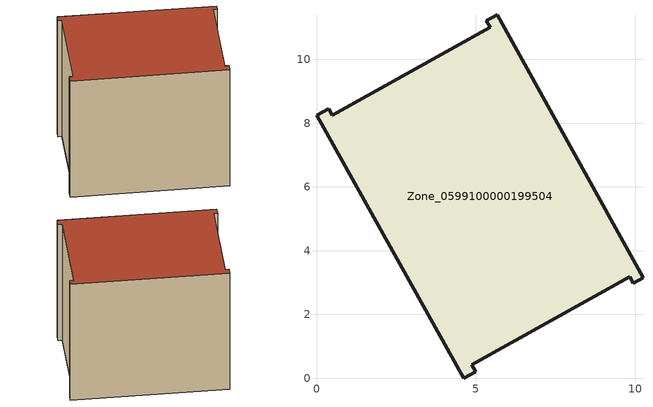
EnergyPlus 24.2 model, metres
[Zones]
Zone_0599100000199504
 floor ground (C_G): 4.62,0 0,8.24 0.38,8.45 0.49,8.24 5.45,11 5.33,11.21 5.67,11.4 10.24,3.15 9.94,2.98 9.83,3.19 4.87,0.42 4.99,0.21 z0
 wall outside (C_F): 5.67,11.4 5.33,11.21 5.45,11 0.49,8.24 0.38,8.45 0,8.24 4.62,0 4.99,0.21 4.87,0.42 9.83,3.19 9.94,2.98 10.24,3.15 5.67,11.4 z0:8.39
 roof outside (C_R): 9.83,3.19 9.94,2.98 10.24,3.15 5.67,11.4 5.33,11.21 5.45,11 0.49,8.24 0.38,8.45 0,8.24 4.62,0 4.99,0.21 4.87,0.42 z8.39
[BUILDING]
Pand.0599100000199504: North Axis=0; Terrain=City; Loads Convergence Tolerance Value=0.04; Temperature Convergence Tolerance Value=0.4; Solar Distribution=FullExterior; Maximum Number of Warmup Days=25; Minimum Number of Warmup Days=1
[Site:Location]
Rotterdam.The.Hague.AP_ZH_NLD Design_Conditions: Latitude=51.96; Longitude=4.45; Time Zone=1; Elevation=-4.5
[SITE:GROUNDTEMPERATURE:BUILDINGSURFACE]
18, 18, 18, 18, 18, 18, 18, 18, 18, 18, 18, 18
[MATERIAL] Thermal Absorptance=0.9; Solar Absorptance=0.7; Visible Absorptance=0.7
Name | Roughness | Thickness | Conductivity | Density | Specific Heat
G.TC.1965-1974 | MediumSmooth | 0.15 | 0.882353 | 540 | 1210
F.TC.1965-1974 | Rough | 0.3 | 0.697674 | 1920 | 840
R.TC.1965-1974 | MediumRough | 0.2 | 0.232558 | 1500 | 1000
[CONSTRUCTION]
C_G: G.TC.1965-1974
C_F: F.TC.1965-1974
C_R: R.TC.1965-1974
[ZONE]
Zone_0599100000199504: Type=1; Multiplier=1; Ceiling Height=Autocalculate; Volume=Autocalculate; Floor Area=autocalculate; Part of Total Floor Area=Yes
[ZONEINFILTRATION:DESIGNFLOWRATE]
Infil_Zone_0599100000199504: Zone or ZoneList or Space or SpaceList=Zone_0599100000199504; Schedule=AlwaysOn; Design Flow Rate Calculation Method=Flow/Area; Flow Rate per Floor Area=0.003; Constant Term Coefficient=1; Temperature Term Coefficient=0; Velocity Term Coefficient=0; Velocity Squared Term Coefficient=0
[HVACTEMPLATE:ZONE:IDEALLOADSAIRSYSTEM]
Zone_0599100000199504: Maximum Heating Supply Air Temperature=50; Minimum Cooling Supply Air Temperature=13; Maximum Heating Supply Air Humidity Ratio=0.0156; Minimum Cooling Supply Air Humidity Ratio=0.0077; Heating Limit=NoLimit; Cooling Limit=NoLimit; Dehumidification Control Type=ConstantSensibleHeatRatio; Cooling Sensible Heat Ratio=0.7; Dehumidification Setpoint=60; Humidification Control Type=None; Humidification Setpoint=30; Outdoor Air Method=None; Outdoor Air Flow Rate per Person=0.00944; Outdoor Air Flow Rate per Zone Floor Area=0; Outdoor Air Flow Rate per Zone=0; Demand Controlled Ventilation Type=None; Outdoor Air Economizer Type=NoEconomizer; Heat Recovery Type=None; Sensible Heat Recovery Effectiveness=0.7; Latent Heat Recovery Effectiveness=0.65
[ZONECONTROL:THERMOSTAT]
ThermostatControl_Zone_0599100000199504: Zone or ZoneList=Zone_0599100000199504; Control Type Schedule=DualSetpointControlType; Control 1=Thermostat_Zone_0599100000199504; Temperature Difference Between Cutout And Setpoint=0
[THERMOSTATSETPOINT:DUALSETPOINT]
Thermostat_Zone_0599100000199504: Heating Setpoint Temperature Schedule=HeatingSetpoint_Zone_0599100000199504; Cooling Setpoint Temperature Schedule=CoolingSetpoint_Zone_0599100000199504
[SCHEDULE:COMPACT]
HeatingSetpoint_Zone_0599100000199504: Through: 12/31, For: AllDays, Until: 24:00, 21
CoolingSetpoint_Zone_0599100000199504: Through: 12/31, For: AllDays, Until: 24:00, 24
DualSetpointControlType: Through: 12/31, For: AllDays, Until: 24:00, 4
AlwaysOn: Through: 12/31, For: AllDays, Until: 24:00, 1
